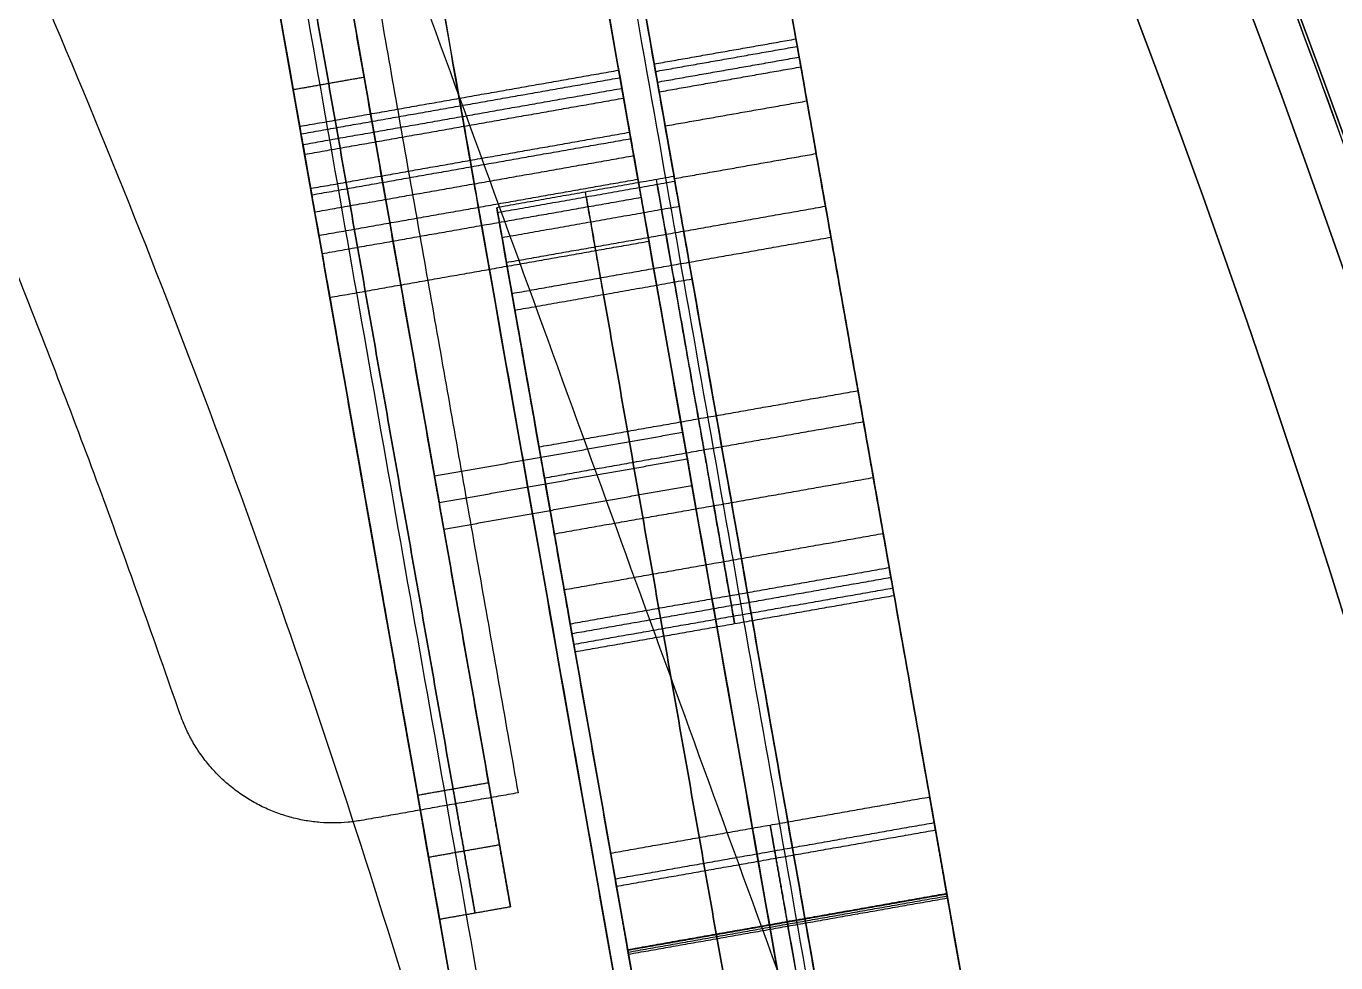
# Model space of a CAD drawing. Header units: millimetres. Extents: x -610 to 610, y -610 to 610.
# Drawn here: x 500.9 to 573.6, y 160.8 to 212.8 of the extents above; entities that cross this region are included whole.
import ezdxf

# ---------------------------------------------------------------- set-up
doc = ezdxf.new("R2010")
doc.units = ezdxf.units.MM
doc.layers.add('base', color=7, linetype='Continuous', true_color=0xffecbc)

msp = doc.modelspace()

# ---------------------------------------------------------------- linework, layer by layer
at = {"layer": 'base'}
for p, q in [((534.86, 204.331, 122.966), (523.097, 271.042, 122.966)), ((517.133, 201.205, 122.966), (505.37, 267.917, 122.966)), ((515.739, 232.149, 221.966), (523.553, 187.833, 221.966)), ((542.103, 220.84, 106.313), (586.256, -29.567, 106.313)), ((534.224, 219.45, 105.598), (536.864, 204.481, 105.598)), ((519.646, 209.991, 230.966), (519.646, 209.991, 212.966)), ((527.016, 202.745, 106.313), (565.89, -17.723, 106.313)), ((524.074, 184.878, 221.966), (527.776, 163.88, 221.966))]:
    msp.add_line(p, q, dxfattribs=at)
for centre, radius in [((0, 0, 249.466), 610), ((0, 0, 250.466), 610), ((0, 0, 243.455), 607.51), ((0, 0, 256.476), 607.51), ((0, 0, 240.966), 601.5), ((0, 0, 258.966), 601.5)]:
    msp.add_circle(centre, radius, dxfattribs=at)
at = {"layer": 'base', "extrusion": (0, 0, -1)}
for centre, radius in [((0, 0, 3.534), 610), ((0, 0, 4.534), 610), ((0, 0, -2.476), 607.51), ((0, 0, 10.545), 607.51), ((0, 0, -4.966), 601.5), ((0, 0, 13.034), 601.5)]:
    msp.add_circle(centre, radius, dxfattribs=at)
at = {"layer": 'base'}
for points, weights, degree, knots in [([(-495.198, -356.201, -4.034), (-851.399, 138.996, -4.034), (-356.201, 495.198, -4.034), (138.996, 851.399, -4.034), (495.198, 356.201, -4.034), (851.399, -138.996, -4.034), (356.201, -495.198, -4.034), (-138.996, -851.399, -4.034), (-495.198, -356.201, -4.034)], [1, 0.707106781187, 1, 0.707106781187, 1, 0.707106781187, 1, 0.707106781187, 1], 2, [0, 0, 0, 958.185759, 958.185759, 1916.371519, 1916.371519, 2874.557278, 2874.557278, 3832.743037, 3832.743037, 3832.743037]), ([(-610, 0, 249.966), (-610, -610, 249.966), (0, -610, 249.966), (610, -610, 249.966), (610, 0, 249.966), (610, 610, 249.966), (0, 610, 249.966), (-610, 610, 249.966), (-610, 0, 249.966)], [1, 0.707106781187, 1, 0.707106781187, 1, 0.707106781187, 1, 0.707106781187, 1], 2, [0, 0, 0, 958.185759, 958.185759, 1916.371519, 1916.371519, 2874.557278, 2874.557278, 3832.743037, 3832.743037, 3832.743037]), ([(32.649, -544.756, 240.966), (-510.363, -577.301, 240.966), (-544.649, -34.396, 240.966), (-578.935, 508.509, 240.966), (-36.142, 544.535, 240.966), (506.65, 580.562, 240.966), (544.417, 37.888, 240.966), (582.184, -504.785, 240.966), (39.634, -544.292, 240.966)], [1, 0.708239625255, 1, 0.708239625255, 1, 0.708239625255, 1, 0.708239625255, 1], 2, [654.018286, 654.018286, 654.018286, 1509.504571, 1509.504571, 2364.990855, 2364.990855, 3220.47714, 3220.47714, 4075.963425, 4075.963425, 4075.963425]), ([(32.649, -544.756, 244.966), (-510.363, -577.301, 244.966), (-544.649, -34.396, 244.966), (-578.935, 508.509, 244.966), (-36.142, 544.535, 244.966), (506.65, 580.562, 244.966), (544.417, 37.888, 244.966), (582.184, -504.785, 244.966), (39.634, -544.292, 244.966)], [1, 0.708239625255, 1, 0.708239625255, 1, 0.708239625255, 1, 0.708239625255, 1], 2, [654.018286, 654.018286, 654.018286, 1509.504571, 1509.504571, 2364.990855, 2364.990855, 3220.47714, 3220.47714, 4075.963425, 4075.963425, 4075.963425]), ([(32.649, -544.756, 242.966), (-510.363, -577.301, 242.966), (-544.649, -34.396, 242.966), (-578.935, 508.509, 242.966), (-36.142, 544.535, 242.966), (506.65, 580.562, 242.966), (544.417, 37.888, 242.966), (582.184, -504.785, 242.966), (39.634, -544.292, 242.966)], [1, 0.708239625255, 1, 0.708239625255, 1, 0.708239625255, 1, 0.708239625255, 1], 2, [654.018286, 654.018286, 654.018286, 1509.504571, 1509.504571, 2364.990855, 2364.990855, 3220.47714, 3220.47714, 4075.963425, 4075.963425, 4075.963425]), ([(543.913, 210.573, 134.62), (544.971, 204.574, 131.103), (546.029, 198.575, 127.586), (547.086, 192.576, 124.069), (547.179, 192.049, 123.76), (547.283, 191.462, 123.6), (547.39, 190.853, 123.6)], [1, 1, 1, 1, 0.977285323406, 0.977285323406, 1], 3, [-2116.833326, -2116.833326, -2116.833326, -2116.833326, -2115.856956, -2115.856956, -2115.856956, -2114.024419, -2114.024419, -2114.024419, -2114.024419]), ([(535.879, 204.308, 131.863), (536.66, 199.876, 129.265), (537.442, 195.445, 126.667), (538.223, 191.014, 124.069), (538.316, 190.487, 123.76), (538.42, 189.899, 123.6), (538.527, 189.29, 123.6)], [1, 1, 1, 1, 0.977285323406, 0.977285323406, 1], 3, [-2116.578188, -2116.578188, -2116.578188, -2116.578188, -2115.856956, -2115.856956, -2115.856956, -2114.024419, -2114.024419, -2114.024419, -2114.024419]), ([(527.016, 202.745, 131.863), (527.797, 198.313, 129.265), (528.579, 193.882, 126.667), (529.36, 189.451, 124.069), (529.453, 188.924, 123.76), (529.557, 188.336, 123.6), (529.664, 187.727, 123.6)], [1, 1, 1, 1, 0.977285323406, 0.977285323406, 1], 3, [-2116.578188, -2116.578188, -2116.578188, -2116.578188, -2115.856956, -2115.856956, -2115.856956, -2114.024419, -2114.024419, -2114.024419, -2114.024419]), ([(548.82, 182.744, 170.332), (547.741, 188.864, 173.92), (546.662, 194.985, 177.509), (545.583, 201.105, 181.097), (545.49, 201.632, 181.406), (545.386, 202.22, 181.565), (545.279, 202.828, 181.565)], [1, 1, 1, 1, 0.977285464066, 0.977285464066, 1], 3, [-2066.857484, -2066.857484, -2066.857484, -2066.857484, -2065.861348, -2065.861348, -2065.861348, -2064.028817, -2064.028817, -2064.028817, -2064.028817]), ([(539.957, 181.181, 170.332), (538.878, 187.302, 173.92), (537.799, 193.422, 177.509), (536.719, 199.542, 181.097), (536.626, 200.069, 181.406), (536.523, 200.657, 181.565), (536.416, 201.266, 181.565)], [1, 1, 1, 1, 0.977285464066, 0.977285464066, 1], 3, [-2066.857484, -2066.857484, -2066.857484, -2066.857484, -2065.861348, -2065.861348, -2065.861348, -2064.028817, -2064.028817, -2064.028817, -2064.028817]), ([(531.094, 179.618, 170.332), (530.014, 185.739, 173.92), (528.935, 191.859, 177.509), (527.856, 197.979, 181.097), (527.763, 198.506, 181.406), (527.66, 199.094, 181.565), (527.552, 199.703, 181.565)], [1, 1, 1, 1, 0.977285464066, 0.977285464066, 1], 3, [-2066.857484, -2066.857484, -2066.857484, -2066.857484, -2065.861348, -2065.861348, -2065.861348, -2064.028817, -2064.028817, -2064.028817, -2064.028817]), ([(537.34, 190.264, 221.966), (537.34, 190.264, 220.466), (537.6, 188.787, 220.466), (537.861, 187.309, 220.466), (537.861, 187.309, 221.966), (537.861, 187.309, 223.466), (537.6, 188.787, 223.466), (537.34, 190.264, 223.466), (537.34, 190.264, 221.966)], [1, 0.707106781187, 1, 0.707106781187, 1, 0.707106781187, 1, 0.707106781187, 1], 2, [2520.446654, 2520.446654, 2520.446654, 2522.802849, 2522.802849, 2525.159043, 2525.159043, 2527.515238, 2527.515238, 2529.871432, 2529.871432, 2529.871432]), ([(528.477, 188.701, 221.966), (528.477, 188.701, 220.466), (528.737, 187.224, 220.466), (528.998, 185.747, 220.466), (528.998, 185.747, 221.966), (528.998, 185.747, 223.466), (528.737, 187.224, 223.466), (528.477, 188.701, 223.466), (528.477, 188.701, 221.966)], [1, 0.707106781187, 1, 0.707106781187, 1, 0.707106781187, 1, 0.707106781187, 1], 2, [2520.446654, 2520.446654, 2520.446654, 2522.802849, 2522.802849, 2525.159043, 2525.159043, 2527.515238, 2527.515238, 2529.871432, 2529.871432, 2529.871432]), ([(523.553, 187.833, 221.966), (523.553, 187.833, 223.466), (523.813, 186.356, 223.466), (524.074, 184.878, 223.466), (524.074, 184.878, 221.966), (524.074, 184.878, 220.466), (523.813, 186.356, 220.466), (523.553, 187.833, 220.466), (523.553, 187.833, 221.966)], [1, 0.707106781187, 1, 0.707106781187, 1, 0.707106781187, 1, 0.707106781187, 1], 2, [-2529.871432, -2529.871432, -2529.871432, -2527.515238, -2527.515238, -2525.159043, -2525.159043, -2522.802849, -2522.802849, -2520.446654, -2520.446654, -2520.446654]), ([(524.591, 170.427, 212.966), (524.591, 170.427, 209.466), (525.199, 166.98, 209.466), (525.807, 163.533, 209.466), (525.807, 163.533, 212.966)], [1, 0.707106781187, 1, 0.707106781187, 1], 2, [607.193594, 607.193594, 607.193594, 612.691382, 612.691382, 618.189169, 618.189169, 618.189169]), ([(525.807, 163.533, 230.966), (525.807, 163.533, 234.466), (525.199, 166.98, 234.466), (524.591, 170.427, 234.466), (524.591, 170.427, 230.966)], [1, 0.707106781187, 1, 0.707106781187, 1], 2, [636.189169, 636.189169, 636.189169, 641.686956, 641.686956, 647.184743, 647.184743, 647.184743]), ([(526.561, 170.774, 212.966), (526.561, 170.774, 209.466), (527.168, 167.327, 209.466), (527.776, 163.88, 209.466), (527.776, 163.88, 212.966)], [1, 0.707106781187, 1, 0.707106781187, 1], 2, [607.193594, 607.193594, 607.193594, 612.691382, 612.691382, 618.189169, 618.189169, 618.189169]), ([(527.776, 163.88, 230.966), (527.776, 163.88, 234.466), (527.168, 167.327, 234.466), (526.561, 170.774, 234.466), (526.561, 170.774, 230.966)], [1, 0.707106781187, 1, 0.707106781187, 1], 2, [636.189169, 636.189169, 636.189169, 641.686956, 641.686956, 647.184743, 647.184743, 647.184743]), ([(522.621, 170.079, 212.966), (522.621, 170.079, 209.466), (523.229, 166.633, 209.466), (523.837, 163.186, 209.466), (523.837, 163.186, 212.966)], [1, 0.707106781187, 1, 0.707106781187, 1], 2, [607.193594, 607.193594, 607.193594, 612.691382, 612.691382, 618.189169, 618.189169, 618.189169]), ([(523.837, 163.186, 230.966), (523.837, 163.186, 234.466), (523.229, 166.633, 234.466), (522.621, 170.079, 234.466), (522.621, 170.079, 230.966)], [1, 0.707106781187, 1, 0.707106781187, 1], 2, [636.189169, 636.189169, 636.189169, 641.686956, 641.686956, 647.184743, 647.184743, 647.184743]), ([(552.019, 164.603, 180.954), (551.828, 165.686, 181.707), (551.597, 166.996, 181.783), (551.392, 168.157, 181.161), (551.188, 169.318, 180.54), (551.068, 169.996, 179.398), (551.068, 169.996, 178.065)], [1, 0.904194111672, 0.904194111672, 1, 0.904194111672, 0.904194111672, 1], 3, [-2158.547147, -2158.547147, -2158.547147, -2158.547147, -2154.747891, -2154.747891, -2154.747891, -2150.948636, -2150.948636, -2150.948636, -2150.948636]), ([(543.156, 163.04, 180.954), (542.965, 164.123, 181.707), (542.734, 165.433, 181.783), (542.529, 166.594, 181.161), (542.324, 167.755, 180.54), (542.205, 168.433, 179.398), (542.205, 168.433, 178.065)], [1, 0.904194111672, 0.904194111672, 1, 0.904194111672, 0.904194111672, 1], 3, [-2158.547147, -2158.547147, -2158.547147, -2158.547147, -2154.747891, -2154.747891, -2154.747891, -2150.948636, -2150.948636, -2150.948636, -2150.948636]), ([(534.293, 161.477, 180.954), (534.102, 162.56, 181.707), (533.87, 163.87, 181.783), (533.666, 165.031, 181.161), (533.461, 166.193, 180.54), (533.341, 166.87, 179.398), (533.341, 166.87, 178.065)], [1, 0.904194111672, 0.904194111672, 1, 0.904194111672, 0.904194111672, 1], 3, [-2158.547147, -2158.547147, -2158.547147, -2158.547147, -2154.747891, -2154.747891, -2154.747891, -2150.948636, -2150.948636, -2150.948636, -2150.948636])]:
    msp.add_rational_spline(points, weights, degree=degree, knots=knots, dxfattribs=at)
for points, degree in [([(600.106, 2.394, 240.966), (530.676, 193.15, 240.966), (461.246, 383.906, 240.966)], 2), ([(600.106, 2.394, 244.966), (530.676, 193.15, 244.966), (461.246, 383.906, 244.966)], 2), ([(600.106, 2.394, 242.966), (530.676, 193.15, 242.966), (461.246, 383.906, 242.966)], 2), ([(519.919, 297.806, 4.966), (555.169, 97.891, 4.966), (590.42, -102.023, 4.966)], 2), ([(519.919, 297.806, 0.966), (555.169, 97.891, 0.966), (590.42, -102.023, 0.966)], 2), ([(519.919, 297.806, 2.966), (555.169, 97.891, 2.966), (590.42, -102.023, 2.966)], 2), ([(571.935, -100.847, 4.966), (537.443, 94.766, 4.966), (502.951, 290.379, 4.966)], 2), ([(571.935, -100.847, 0.966), (537.443, 94.766, 0.966), (502.951, 290.379, 0.966)], 2), ([(571.935, -100.847, 2.966), (537.443, 94.766, 2.966), (502.951, 290.379, 2.966)], 2), ([(586.395, -87.942, 0.966), (553.654, 97.745, 0.966), (520.912, 283.432, 0.966)], 2), ([(577.532, -89.505, 0.966), (544.79, 96.182, 0.966), (512.049, 281.869, 0.966)], 2), ([(568.669, -91.068, 0.966), (535.927, 94.62, 0.966), (503.185, 280.307, 0.966)], 2), ([(523.097, 271.042, 244.966), (557.126, 78.053, 244.966), (591.155, -114.936, 244.966)], 2), ([(514.233, 269.48, 244.966), (548.263, 76.49, 244.966), (582.292, -116.499, 244.966)], 2), ([(505.37, 267.917, 244.966), (539.399, 74.927, 244.966), (573.428, -118.062, 244.966)], 2), ([(511.938, 262.443, 230.966), (520.069, 216.332, 230.966), (528.2, 170.221, 230.966)], 2), ([(511.938, 262.443, 212.966), (520.069, 216.332, 212.966), (528.2, 170.221, 212.966)], 2), ([(511.938, 262.443, 221.966), (520.069, 216.332, 221.966), (528.2, 170.221, 221.966)], 2), ([(510.761, 248.861, 212.966), (517.676, 209.644, 212.966), (524.591, 170.427, 212.966)], 2), ([(524.591, 170.427, 230.966), (517.676, 209.644, 230.966), (510.761, 248.861, 230.966)], 2), ([(512.731, 249.208, 212.966), (519.646, 209.991, 212.966), (526.561, 170.774, 212.966)], 2), ([(526.561, 170.774, 230.966), (519.646, 209.991, 230.966), (512.731, 249.208, 230.966)], 2), ([(508.791, 248.513, 212.966), (515.706, 209.296, 212.966), (522.621, 170.079, 212.966)], 2), ([(522.621, 170.079, 230.966), (515.706, 209.296, 230.966), (508.791, 248.513, 230.966)], 2), ([(543.145, 214.931, 200.827), (564.18, 95.636, 200.827), (585.214, -23.658, 200.827)], 2), ([(585.214, -23.658, 11.798), (564.18, 95.636, 11.798), (543.145, 214.931, 11.798)], 2), ([(577.336, -25.047, 200.827), (556.301, 94.247, 200.827), (535.266, 213.541, 200.827)], 2), ([(535.266, 213.541, 11.798), (556.301, 94.247, 11.798), (577.336, -25.047, 11.798)], 2), ([(535.761, 210.736, 137.35), (539.7, 211.431, 137.35), (543.639, 212.125, 137.35)], 2), ([(535.761, 210.736, 178.065), (539.7, 211.431, 178.065), (543.639, 212.125, 178.065)], 2), ([(535.761, 210.736, 157.708), (539.7, 211.431, 157.708), (543.639, 212.125, 157.708)], 2), ([(543.639, 212.125, 137.35), (543.639, 212.125, 136.224), (543.744, 211.534, 135.183), (543.913, 210.573, 134.62)], 3), ([(543.639, 212.125, 178.065), (543.639, 212.125, 164.494), (543.639, 212.125, 150.922), (543.639, 212.125, 137.35)], 3), ([(535.834, 210.32, 135.774), (539.774, 211.015, 135.774), (543.713, 211.71, 135.774)], 2), ([(535.939, 209.727, 180.54), (539.878, 210.421, 180.54), (543.817, 211.116, 180.54)], 2), ([(516.065, 207.263, 193.065), (524.928, 208.826, 193.065), (533.791, 210.389, 193.065)], 2), ([(516.065, 207.263, 152.35), (524.928, 208.826, 152.35), (533.791, 210.389, 152.35)], 2), ([(516.065, 207.263, 172.708), (524.928, 208.826, 172.708), (533.791, 210.389, 172.708)], 2), ([(533.791, 210.389, 193.065), (533.791, 210.389, 179.494), (533.791, 210.389, 165.922), (533.791, 210.389, 152.35)], 3), ([(533.791, 210.389, 152.35), (533.791, 210.389, 151.224), (533.896, 209.797, 150.183), (534.065, 208.837, 149.62)], 3), ([(536.035, 209.184, 134.62), (535.865, 210.145, 135.183), (535.761, 210.736, 136.224), (535.761, 210.736, 137.35)], 3), ([(535.761, 210.736, 137.35), (535.761, 210.736, 150.922), (535.761, 210.736, 164.494), (535.761, 210.736, 178.065)], 3), ([(536.035, 209.184, 134.62), (539.974, 209.879, 134.62), (543.913, 210.573, 134.62)], 2), ([(519.646, 209.991, 212.966), (517.676, 209.644, 212.966), (515.706, 209.296, 212.966)], 2), ([(519.646, 209.991, 230.966), (517.676, 209.644, 230.966), (515.706, 209.296, 230.966)], 2), ([(516.138, 206.847, 150.774), (525.001, 208.41, 150.774), (533.865, 209.973, 150.774)], 2), ([(516.243, 206.254, 195.54), (525.106, 207.817, 195.54), (533.969, 209.379, 195.54)], 2), ([(516.339, 205.711, 149.62), (525.202, 207.274, 149.62), (534.065, 208.837, 149.62)], 2), ([(534.065, 208.837, 149.62), (534.33, 207.335, 148.739), (534.595, 205.833, 147.859), (534.86, 204.331, 146.978)], 3), ([(536.864, 204.481, 131.863), (536.588, 206.049, 132.782), (536.311, 207.616, 133.701), (536.035, 209.184, 134.62)], 3), ([(524.928, 208.826, 193.065), (524.928, 208.826, 179.494), (524.928, 208.826, 165.922), (524.928, 208.826, 152.35)], 3), ([(524.928, 208.826, 152.35), (524.928, 208.826, 151.224), (525.032, 208.235, 150.183), (525.202, 207.274, 149.62)], 3), ([(536.369, 207.289, 181.565), (540.308, 207.984, 181.565), (544.247, 208.679, 181.565)], 2), ([(545.279, 202.828, 181.565), (544.935, 204.779, 181.565), (544.591, 206.729, 181.565), (544.247, 208.679, 181.565)], 3), ([(516.065, 207.263, 193.065), (516.065, 207.263, 179.494), (516.065, 207.263, 165.922), (516.065, 207.263, 152.35)], 3), ([(516.065, 207.263, 152.35), (516.065, 207.263, 151.224), (516.169, 206.672, 150.183), (516.339, 205.711, 149.62)], 3), ([(516.673, 203.816, 196.565), (525.536, 205.379, 196.565), (534.399, 206.942, 196.565)], 2), ([(525.202, 207.274, 149.62), (525.467, 205.772, 148.739), (525.732, 204.27, 147.859), (525.996, 202.768, 146.978)], 3), ([(534.86, 204.331, 196.565), (534.706, 205.201, 196.565), (534.553, 206.072, 196.565), (534.399, 206.942, 196.565)], 3), ([(536.369, 207.289, 181.565), (536.64, 205.754, 181.565), (536.91, 204.219, 181.565)], 2), ([(516.736, 203.458, 148.299), (525.599, 205.021, 148.299), (534.462, 206.584, 148.299)], 2), ([(516.339, 205.711, 149.62), (516.603, 204.209, 148.739), (516.868, 202.707, 147.859), (517.133, 201.205, 146.978)], 3), ([(516.903, 202.511, 196.565), (525.766, 204.074, 196.565), (534.629, 205.637, 196.565)], 2), ([(525.996, 202.768, 196.565), (525.843, 203.638, 196.565), (525.689, 204.509, 196.565), (525.536, 205.379, 196.565)], 3), ([(536.885, 204.364, 181.565), (540.824, 205.059, 181.565), (544.763, 205.754, 181.565)], 2), ([(536.864, 204.481, 32.798), (531.94, 203.613, 32.798), (527.016, 202.745, 32.798)], 2), ([(536.864, 204.481, 131.863), (531.94, 203.613, 131.863), (527.016, 202.745, 131.863)], 2), ([(536.864, 204.481, 106.313), (531.94, 203.613, 106.313), (527.016, 202.745, 106.313)], 2), ([(536.864, 204.481, 32.798), (536.864, 204.481, 82.331), (536.864, 204.481, 131.863)], 2), ([(517.133, 201.205, 196.565), (516.98, 202.076, 196.565), (516.826, 202.946, 196.565), (516.673, 203.816, 196.565)], 3), ([(517.133, 201.205, 196.565), (525.996, 202.768, 196.565), (534.86, 204.331, 196.565)], 2), ([(517.133, 201.205, 197.327), (525.996, 202.768, 197.327), (534.86, 204.331, 197.327)], 2), ([(517.133, 201.205, 146.978), (525.996, 202.768, 146.978), (534.86, 204.331, 146.978)], 2), ([(517.133, 201.205, 45.298), (525.996, 202.768, 45.298), (534.86, 204.331, 45.298)], 2), ([(517.133, 201.205, 196.946), (525.996, 202.768, 196.946), (534.86, 204.331, 196.946)], 2), ([(517.133, 201.205, 96.138), (525.996, 202.768, 96.138), (534.86, 204.331, 96.138)], 2), ([(527.062, 202.482, 181.565), (531.986, 203.35, 181.565), (536.91, 204.219, 181.565)], 2), ([(534.86, 204.331, 197.327), (534.86, 204.331, 197.073), (534.86, 204.331, 196.819), (534.86, 204.331, 196.565)], 3), ([(534.86, 204.331, 146.978), (534.86, 204.331, 113.085), (534.86, 204.331, 79.192), (534.86, 204.331, 45.298)], 3), ([(536.416, 201.266, 181.565), (536.252, 202.192, 181.565), (536.089, 203.119, 181.565), (535.925, 204.045, 181.565)], 3), ([(517.311, 200.196, 42.823), (526.174, 201.759, 42.823), (535.038, 203.321, 42.823)], 2), ([(517.311, 200.196, 199.802), (526.174, 201.759, 199.802), (535.038, 203.321, 199.802)], 2), ([(531.94, 203.613, 32.798), (531.94, 203.613, 82.331), (531.94, 203.613, 131.863)], 2), ([(525.996, 202.768, 197.327), (525.996, 202.768, 197.073), (525.996, 202.768, 196.819), (525.996, 202.768, 196.565)], 3), ([(525.996, 202.768, 146.978), (525.996, 202.768, 113.085), (525.996, 202.768, 79.192), (525.996, 202.768, 45.298)], 3), ([(527.016, 202.745, 32.798), (527.016, 202.745, 82.331), (527.016, 202.745, 131.863)], 2), ([(527.552, 199.703, 181.565), (527.389, 200.629, 181.565), (527.226, 201.556, 181.565), (527.062, 202.482, 181.565)], 3), ([(537.159, 202.808, 28.697), (532.235, 201.94, 28.697), (527.311, 201.072, 28.697)], 2), ([(537.159, 202.808, 183.928), (532.235, 201.94, 183.928), (527.311, 201.072, 183.928)], 2), ([(527.552, 199.703, 181.565), (536.416, 201.266, 181.565), (545.279, 202.828, 181.565)], 2), ([(517.133, 201.205, 197.327), (517.133, 201.205, 197.073), (517.133, 201.205, 196.819), (517.133, 201.205, 196.565)], 3), ([(517.133, 201.205, 146.978), (517.133, 201.205, 113.085), (517.133, 201.205, 79.192), (517.133, 201.205, 45.298)], 3), ([(517.741, 197.758, 41.798), (526.604, 199.321, 41.798), (535.467, 200.884, 41.798)], 2), ([(517.741, 197.758, 200.827), (526.604, 199.321, 200.827), (535.467, 200.884, 200.827)], 2), ([(527.856, 197.979, 181.097), (536.719, 199.542, 181.097), (545.583, 201.105, 181.097)], 2), ([(535.467, 200.884, 41.798), (548.043, 129.561, 41.798), (560.62, 58.239, 41.798), (573.196, -13.084, 41.798)], 3), ([(573.196, -13.084, 200.827), (560.62, 58.239, 200.827), (548.043, 129.561, 200.827), (535.467, 200.884, 200.827)], 3), ([(526.604, 199.321, 41.798), (539.18, 127.999, 41.798), (551.756, 56.676, 41.798), (564.332, -14.647, 41.798)], 3), ([(564.332, -14.647, 200.827), (551.756, 56.676, 200.827), (539.18, 127.999, 200.827), (526.604, 199.321, 200.827)], 3), ([(537.871, 198.769, 26.998), (532.947, 197.901, 26.998), (528.023, 197.033, 26.998)], 2), ([(537.871, 198.769, 185.627), (532.947, 197.901, 185.627), (528.023, 197.033, 185.627)], 2), ([(574.731, -10.275, 26.998), (556.301, 94.247, 26.998), (537.871, 198.769, 26.998)], 2), ([(537.871, 198.769, 185.627), (556.301, 94.247, 185.627), (574.731, -10.275, 185.627)], 2), ([(517.741, 197.758, 41.798), (530.317, 126.436, 41.798), (542.893, 55.113, 41.798), (555.469, -16.21, 41.798)], 3), ([(555.469, -16.21, 200.827), (542.893, 55.113, 200.827), (530.317, 126.436, 200.827), (517.741, 197.758, 200.827)], 3), ([(569.807, -11.143, 26.998), (551.377, 93.379, 26.998), (532.947, 197.901, 26.998)], 2), ([(532.947, 197.901, 185.627), (551.377, 93.379, 185.627), (569.807, -11.143, 185.627)], 2), ([(564.883, -12.011, 26.998), (546.453, 92.511, 26.998), (528.023, 197.033, 26.998)], 2), ([(528.023, 197.033, 185.627), (546.453, 92.511, 185.627), (564.883, -12.011, 185.627)], 2), ([(530.676, 193.15, 240.966), (530.676, 193.15, 242.966), (530.676, 193.15, 244.966)], 2), ([(529.36, 189.451, 124.069), (538.223, 191.014, 124.069), (547.086, 192.576, 124.069)], 2), ([(529.664, 187.727, 123.6), (538.527, 189.29, 123.6), (547.39, 190.853, 123.6)], 2), ([(547.39, 190.853, 123.6), (547.756, 188.782, 123.6), (548.121, 186.71, 123.6), (548.486, 184.639, 123.6)], 3), ([(523.553, 187.833, 221.966), (530.446, 189.048, 221.966), (537.34, 190.264, 221.966)], 2), ([(538.527, 189.29, 123.6), (538.892, 187.219, 123.6), (539.258, 185.147, 123.6), (539.623, 183.076, 123.6)], 3), ([(523.813, 186.356, 220.466), (530.707, 187.571, 220.466), (537.6, 188.787, 220.466)], 2), ([(523.813, 186.356, 223.466), (530.707, 187.571, 223.466), (537.6, 188.787, 223.466)], 2), ([(530.212, 184.62, 123.6), (539.075, 186.183, 123.6), (547.938, 187.746, 123.6)], 2), ([(524.074, 184.878, 221.966), (530.967, 186.094, 221.966), (537.861, 187.309, 221.966)], 2), ([(529.664, 187.727, 123.6), (530.029, 185.656, 123.6), (530.394, 183.584, 123.6), (530.76, 181.513, 123.6)], 3), ([(530.76, 181.513, 123.6), (539.623, 183.076, 123.6), (548.486, 184.639, 123.6)], 2), ([(531.094, 179.618, 170.332), (539.957, 181.181, 170.332), (548.82, 182.744, 170.332)], 2), ([(549.094, 181.192, 167.602), (549.094, 181.192, 168.728), (548.99, 181.783, 169.769), (548.82, 182.744, 170.332)], 3), ([(531.189, 179.076, 124.625), (540.053, 180.639, 124.625), (548.916, 182.201, 124.625)], 2), ([(531.294, 178.482, 169.178), (540.157, 180.045, 169.178), (549.021, 181.608, 169.178)], 2), ([(531.367, 178.066, 127.1), (540.231, 179.629, 127.1), (549.094, 181.192, 127.1)], 2), ([(531.367, 178.066, 167.602), (540.231, 179.629, 167.602), (549.094, 181.192, 167.602)], 2), ([(531.367, 178.066, 147.351), (540.231, 179.629, 147.351), (549.094, 181.192, 147.351)], 2), ([(549.094, 181.192, 127.1), (549.094, 181.192, 140.601), (549.094, 181.192, 154.102), (549.094, 181.192, 167.602)], 3), ([(540.231, 179.629, 167.602), (540.231, 179.629, 168.728), (540.126, 180.221, 169.769), (539.957, 181.181, 170.332)], 3), ([(531.367, 178.066, 167.602), (531.367, 178.066, 168.728), (531.263, 178.658, 169.769), (531.094, 179.618, 170.332)], 3), ([(540.231, 179.629, 127.1), (540.231, 179.629, 140.601), (540.231, 179.629, 154.102), (540.231, 179.629, 167.602)], 3), ([(531.367, 178.066, 127.1), (531.367, 178.066, 140.601), (531.367, 178.066, 154.102), (531.367, 178.066, 167.602)], 3), ([(509.409, 174.629, 230.966), (509.409, 174.629, 221.966), (509.409, 174.629, 212.966)], 2), ([(526.561, 170.774, 212.966), (524.591, 170.427, 212.966), (522.621, 170.079, 212.966)], 2), ([(526.561, 170.774, 230.966), (524.591, 170.427, 230.966), (522.621, 170.079, 230.966)], 2), ([(513.349, 169.796, 230.966), (513.349, 169.796, 221.966), (513.349, 169.796, 212.966)], 2), ([(528.2, 170.221, 230.966), (523.842, 169.453, 230.966), (519.485, 168.685, 230.966)], 2), ([(528.2, 170.221, 212.966), (523.842, 169.453, 212.966), (519.485, 168.685, 212.966)], 2), ([(528.2, 170.221, 221.966), (523.842, 169.453, 221.966), (519.485, 168.685, 221.966)], 2), ([(528.2, 170.221, 230.966), (528.2, 170.221, 221.966), (528.2, 170.221, 212.966)], 2), ([(533.341, 166.87, 144.95), (542.205, 168.433, 144.95), (551.068, 169.996, 144.95)], 2), ([(533.341, 166.87, 178.065), (542.205, 168.433, 178.065), (551.068, 169.996, 178.065)], 2), ([(533.341, 166.87, 146.45), (542.205, 168.433, 146.45), (551.068, 169.996, 146.45)], 2), ([(523.842, 169.453, 230.966), (523.842, 169.453, 221.966), (523.842, 169.453, 212.966)], 2), ([(519.485, 168.685, 230.966), (519.485, 168.685, 221.966), (519.485, 168.685, 212.966)], 2), ([(533.593, 165.441, 139.58), (542.457, 167.004, 139.58), (551.32, 168.567, 139.58)], 2), ([(533.666, 165.031, 181.161), (542.529, 166.594, 181.161), (551.392, 168.157, 181.161)], 2), ([(527.168, 167.327, 209.466), (525.199, 166.98, 209.466), (523.229, 166.633, 209.466)], 2), ([(527.168, 167.327, 234.466), (525.199, 166.98, 234.466), (523.229, 166.633, 234.466)], 2), ([(534.286, 161.511, 135.705), (543.15, 163.074, 135.705), (552.013, 164.637, 135.705)], 2), ([(534.293, 161.477, 180.954), (543.156, 163.04, 180.954), (552.019, 164.603, 180.954)], 2), ([(534.312, 161.366, 180.88), (543.175, 162.929, 180.88), (552.039, 164.492, 180.88)], 2), ([(552.013, 164.637, 135.705), (552.847, 159.907, 132.932), (553.681, 155.177, 130.159), (554.515, 150.447, 127.386)], 3), ([(527.776, 163.88, 212.966), (525.807, 163.533, 212.966), (523.837, 163.186, 212.966)], 2), ([(527.776, 163.88, 230.966), (525.807, 163.533, 230.966), (523.837, 163.186, 230.966)], 2), ([(527.776, 163.88, 221.966), (525.807, 163.533, 221.966), (523.837, 163.186, 221.966)], 2), ([(527.776, 163.88, 212.966), (527.776, 163.88, 221.966), (527.776, 163.88, 230.966)], 2), ([(534.332, 161.253, 180.811), (543.195, 162.816, 180.811), (552.058, 164.379, 180.811)], 2), ([(553.499, 156.209, 176.021), (553.019, 158.932, 177.618), (552.539, 161.656, 179.214), (552.058, 164.379, 180.811)], 3), ([(523.837, 163.186, 212.966), (523.837, 163.186, 221.966), (523.837, 163.186, 230.966)], 2), ([(525.807, 163.533, 212.966), (525.807, 163.533, 221.966), (525.807, 163.533, 230.966)], 2), ([(543.15, 163.074, 135.705), (543.984, 158.344, 132.932), (544.818, 153.614, 130.159), (545.652, 148.884, 127.386)], 3), ([(544.636, 154.646, 176.021), (544.156, 157.369, 177.618), (543.675, 160.093, 179.214), (543.195, 162.816, 180.811)], 3), ([(534.286, 161.511, 135.705), (535.12, 156.781, 132.932), (535.954, 152.051, 130.159), (536.788, 147.321, 127.386)], 3), ([(535.773, 153.083, 176.021), (535.292, 155.807, 177.618), (534.812, 158.53, 179.214), (534.332, 161.253, 180.811)], 3)]:
    msp.add_open_spline(points, degree=degree, dxfattribs=at)
for points, weights, degree in [([(509.409, 174.629, 230.966), (475.218, 274.367, 230.966), (405.938, 353.846, 230.966)], [1, 0.981366959849, 1], 2), ([(509.409, 174.629, 212.966), (475.218, 274.367, 212.966), (405.938, 353.846, 212.966)], [1, 0.981366959849, 1], 2), ([(509.409, 174.629, 221.966), (475.218, 274.367, 221.966), (405.938, 353.846, 221.966)], [1, 0.981366959849, 1], 2), ([(544.247, 208.679, 181.565), (543.891, 210.698, 181.565), (543.639, 212.125, 180.116), (543.639, 212.125, 178.065)], [1, 0.804737854124, 0.804737854124, 1], 3), ([(534.399, 206.942, 196.565), (534.043, 208.961, 196.565), (533.791, 210.389, 195.116), (533.791, 210.389, 193.065)], [1, 0.804737854124, 0.804737854124, 1], 3), ([(535.761, 210.736, 178.065), (535.761, 210.736, 181.565), (536.369, 207.289, 181.565)], [1, 0.707106781187, 1], 2), ([(525.536, 205.379, 196.565), (525.18, 207.398, 196.565), (524.928, 208.826, 195.116), (524.928, 208.826, 193.065)], [1, 0.804737854124, 0.804737854124, 1], 3), ([(516.673, 203.816, 196.565), (516.317, 205.836, 196.565), (516.065, 207.263, 195.116), (516.065, 207.263, 193.065)], [1, 0.804737854124, 0.804737854124, 1], 3), ([(537.871, 198.769, 26.998), (536.864, 204.481, 26.998), (536.864, 204.481, 32.798)], [1, 0.707106781187, 1], 2), ([(534.86, 204.331, 45.298), (534.86, 204.331, 43.248), (535.111, 202.903, 41.798), (535.467, 200.884, 41.798)], [1, 0.804737854124, 0.804737854124, 1], 3), ([(535.467, 200.884, 200.827), (535.111, 202.903, 200.827), (534.86, 204.331, 199.377), (534.86, 204.331, 197.327)], [1, 0.804737854124, 0.804737854124, 1], 3), ([(536.91, 204.219, 181.565), (537.132, 202.962, 185.627), (537.871, 198.769, 185.627)], [0.904888937819, 0.766847469035, 1], 2), ([(532.947, 197.901, 26.998), (531.94, 203.613, 26.998), (531.94, 203.613, 32.798)], [1, 0.707106781187, 1], 2), ([(531.986, 203.35, 181.565), (532.208, 202.094, 185.627), (532.947, 197.901, 185.627)], [0.904888937819, 0.766847469036, 1], 2), ([(525.996, 202.768, 45.298), (525.996, 202.768, 43.248), (526.248, 201.34, 41.798), (526.604, 199.321, 41.798)], [1, 0.804737854124, 0.804737854124, 1], 3), ([(526.604, 199.321, 200.827), (526.248, 201.34, 200.827), (525.996, 202.768, 199.377), (525.996, 202.768, 197.327)], [1, 0.804737854124, 0.804737854124, 1], 3), ([(528.023, 197.033, 26.998), (527.016, 202.745, 26.998), (527.016, 202.745, 32.798)], [1, 0.707106781187, 1], 2), ([(527.062, 202.482, 181.565), (527.284, 201.226, 185.627), (528.023, 197.033, 185.627)], [0.904888937819, 0.766847469036, 1], 2), ([(517.133, 201.205, 45.298), (517.133, 201.205, 43.248), (517.385, 199.778, 41.798), (517.741, 197.758, 41.798)], [1, 0.804737854124, 0.804737854124, 1], 3), ([(517.741, 197.758, 200.827), (517.385, 199.778, 200.827), (517.133, 201.205, 199.377), (517.133, 201.205, 197.327)], [1, 0.804737854124, 0.804737854124, 1], 3), ([(548.486, 184.639, 123.6), (548.842, 182.62, 123.6), (549.094, 181.192, 125.05), (549.094, 181.192, 127.1)], [1, 0.804737854124, 0.804737854124, 1], 3), ([(539.623, 183.076, 123.6), (539.979, 181.057, 123.6), (540.231, 179.629, 125.05), (540.231, 179.629, 127.1)], [1, 0.804737854124, 0.804737854124, 1], 3), ([(530.76, 181.513, 123.6), (531.116, 179.494, 123.6), (531.367, 178.066, 125.05), (531.367, 178.066, 127.1)], [1, 0.804737854124, 0.804737854124, 1], 3), ([(519.485, 168.685, 230.966), (511.905, 167.348, 230.966), (509.409, 174.629, 230.966)], [1, 0.75996447698, 1], 2), ([(519.485, 168.685, 212.966), (511.905, 167.348, 212.966), (509.409, 174.629, 212.966)], [1, 0.75996447698, 1], 2), ([(519.485, 168.685, 221.966), (511.905, 167.348, 221.966), (509.409, 174.629, 221.966)], [1, 0.75996447698, 1], 2), ([(551.068, 169.996, 144.95), (551.065, 170.012, 141.005), (551.413, 168.042, 137.605), (552.013, 164.637, 135.705)], [1, 0.906450249511, 0.906450249511, 1], 3), ([(542.205, 168.433, 144.95), (542.202, 168.45, 141.005), (542.549, 166.479, 137.605), (543.15, 163.074, 135.705)], [1, 0.906450249511, 0.906450249511, 1], 3), ([(533.341, 166.87, 144.95), (533.339, 166.887, 141.005), (533.686, 164.916, 137.605), (534.286, 161.511, 135.705)], [1, 0.906450249511, 0.906450249511, 1], 3), ([(552.058, 164.379, 180.811), (552.045, 164.455, 180.856), (552.032, 164.53, 180.903), (552.019, 164.603, 180.954)], [1, 0.999510994362, 0.999510994362, 1], 3), ([(543.195, 162.816, 180.811), (543.182, 162.893, 180.856), (543.169, 162.967, 180.903), (543.156, 163.04, 180.954)], [1, 0.999510994362, 0.999510994362, 1], 3), ([(534.332, 161.253, 180.811), (534.318, 161.33, 180.856), (534.305, 161.404, 180.903), (534.293, 161.477, 180.954)], [1, 0.999510994362, 0.999510994362, 1], 3)]:
    msp.add_rational_spline(points, weights, degree=degree, dxfattribs=at)
for points in [[(551.068, 169.996, 178.065), (551.068, 169.996, 167.527), (551.068, 169.996, 156.988), (551.068, 169.996, 146.45), (551.068, 169.996, 145.95), (551.068, 169.996, 145.45), (551.068, 169.996, 144.95)], [(542.205, 168.433, 178.065), (542.205, 168.433, 167.527), (542.205, 168.433, 156.988), (542.205, 168.433, 146.45), (542.205, 168.433, 145.95), (542.205, 168.433, 145.45), (542.205, 168.433, 144.95)], [(533.341, 166.87, 178.065), (533.341, 166.87, 167.527), (533.341, 166.87, 156.988), (533.341, 166.87, 146.45), (533.341, 166.87, 145.95), (533.341, 166.87, 145.45), (533.341, 166.87, 144.95)]]:
    msp.add_open_spline(points, degree=3, knots=[-2150.948636, -2150.948636, -2150.948636, -2150.948636, -2119.333036, -2119.333036, -2119.333036, -2117.833326, -2117.833326, -2117.833326, -2117.833326], dxfattribs=at)

doc.saveas('drawing.dxf')
